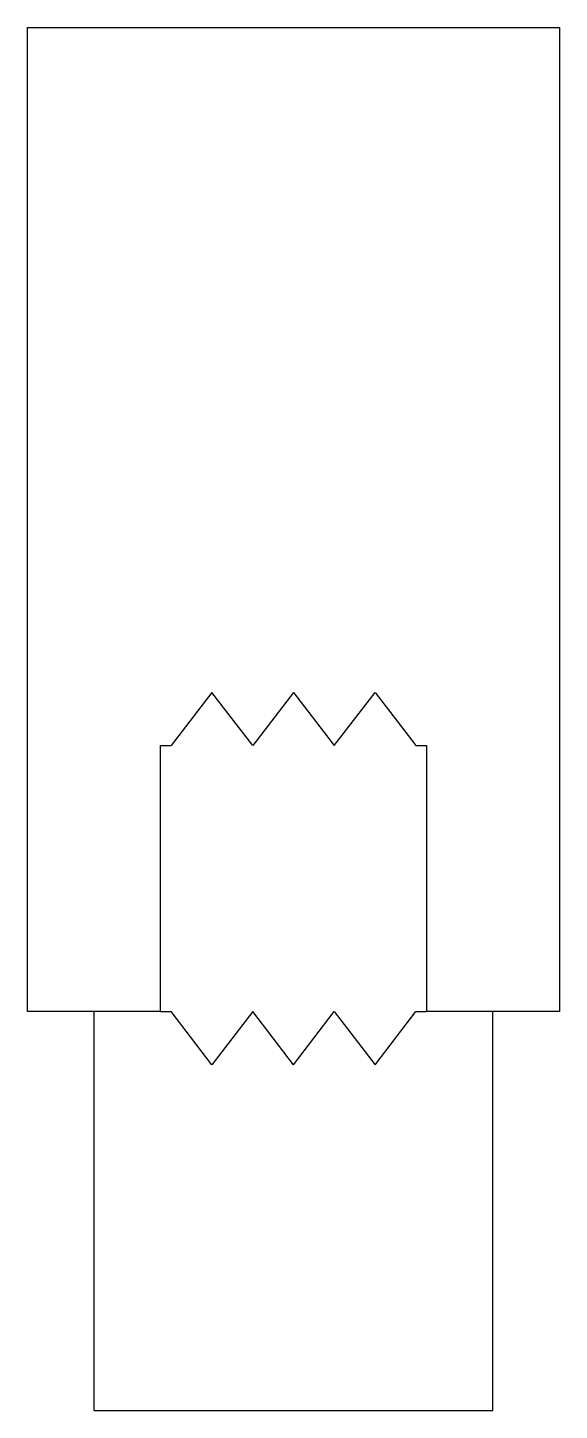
# Model space of a CAD drawing. Header units: millimetres. Extents: x -2.5 to 2.5, y 0 to 13.
import ezdxf

# ---------------------------------------------------------------- set-up
doc = ezdxf.new("R2010")
doc.units = ezdxf.units.MM
doc.layers.get('0').update_dxf_attribs({"linetype": 'CONTINUOUS'})

msp = doc.modelspace()

# ---------------------------------------------------------------- linework, layer by layer
for p, q in [((-2.5, 3.75), (-2.5, 13)), ((-2.5, 13), (2.5, 13)), ((2.5, 13), (2.5, 3.75)), ((-0.767, 6.75), (-1.15, 6.25)), ((-0.383, 6.25), (-0.767, 6.75)), ((0, 6.75), (-0.383, 6.25)), ((0, 6.75), (0.383, 6.25)), ((0.383, 6.25), (0.767, 6.75)), ((0.767, 6.75), (1.15, 6.25)), ((-1.25, 3.75), (-1.25, 6.25)), ((-1.25, 6.25), (-1.15, 6.25)), ((1.15, 6.25), (1.25, 6.25)), ((1.25, 6.25), (1.25, 3.75)), ((-1.875, 3.75), (-2.5, 3.75)), ((-1.25, 3.75), (-1.875, 3.75)), ((-1.875, 0), (-1.875, 3.75)), ((-1.25, 3.75), (-1.15, 3.75)), ((-0.767, 3.25), (-1.15, 3.75)), ((-0.383, 3.75), (-0.767, 3.25)), ((0, 3.25), (-0.383, 3.75)), ((0, 3.25), (0.383, 3.75)), ((0.383, 3.75), (0.767, 3.25)), ((0.767, 3.25), (1.15, 3.75)), ((1.15, 3.75), (1.25, 3.75)), ((1.875, 3.75), (1.25, 3.75)), ((2.5, 3.75), (1.875, 3.75)), ((1.875, 0), (1.875, 3.75)), ((-1.875, 0), (1.875, 0))]:
    msp.add_line(p, q)

doc.saveas('drawing.dxf')
